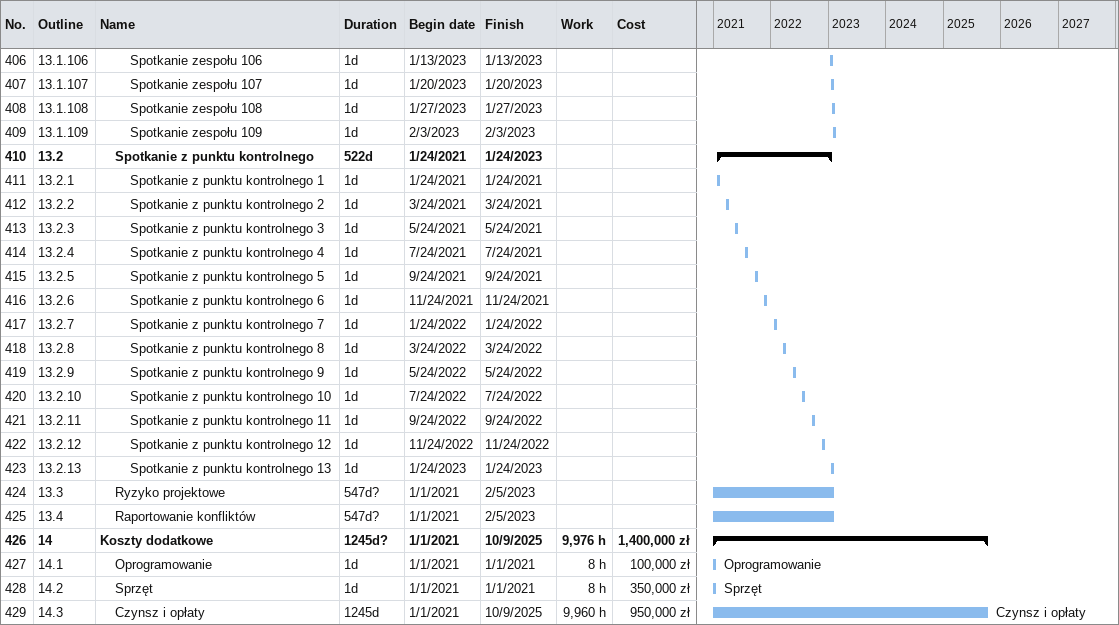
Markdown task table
| ID | WBS | Task | Duration | Start | Finish | Resources | Work (h) | Cost (zł) |
|---|---|---|---|---|---|---|---|---|
| 406 | 13.1.106 | Spotkanie zespołu 106 | 1d | 2023-01-13 | 2023-01-13 |  |  |  |
| 407 | 13.1.107 | Spotkanie zespołu 107 | 1d | 2023-01-20 | 2023-01-20 |  |  |  |
| 408 | 13.1.108 | Spotkanie zespołu 108 | 1d | 2023-01-27 | 2023-01-27 |  |  |  |
| 409 | 13.1.109 | Spotkanie zespołu 109 | 1d | 2023-02-03 | 2023-02-03 |  |  |  |
| 410 | 13.2 | **Spotkanie z punktu kontrolnego** | 522d | 2021-01-24 | 2023-01-24 |  |  |  |
| 411 | 13.2.1 | Spotkanie z punktu kontrolnego 1 | 1d | 2021-01-24 | 2021-01-24 |  |  |  |
| 412 | 13.2.2 | Spotkanie z punktu kontrolnego 2 | 1d | 2021-03-24 | 2021-03-24 |  |  |  |
| 413 | 13.2.3 | Spotkanie z punktu kontrolnego 3 | 1d | 2021-05-24 | 2021-05-24 |  |  |  |
| 414 | 13.2.4 | Spotkanie z punktu kontrolnego 4 | 1d | 2021-07-24 | 2021-07-24 |  |  |  |
| 415 | 13.2.5 | Spotkanie z punktu kontrolnego 5 | 1d | 2021-09-24 | 2021-09-24 |  |  |  |
| 416 | 13.2.6 | Spotkanie z punktu kontrolnego 6 | 1d | 2021-11-24 | 2021-11-24 |  |  |  |
| 417 | 13.2.7 | Spotkanie z punktu kontrolnego 7 | 1d | 2022-01-24 | 2022-01-24 |  |  |  |
| 418 | 13.2.8 | Spotkanie z punktu kontrolnego 8 | 1d | 2022-03-24 | 2022-03-24 |  |  |  |
| 419 | 13.2.9 | Spotkanie z punktu kontrolnego 9 | 1d | 2022-05-24 | 2022-05-24 |  |  |  |
| 420 | 13.2.10 | Spotkanie z punktu kontrolnego 10 | 1d | 2022-07-24 | 2022-07-24 |  |  |  |
| 421 | 13.2.11 | Spotkanie z punktu kontrolnego 11 | 1d | 2022-09-24 | 2022-09-24 |  |  |  |
| 422 | 13.2.12 | Spotkanie z punktu kontrolnego 12 | 1d | 2022-11-24 | 2022-11-24 |  |  |  |
| 423 | 13.2.13 | Spotkanie z punktu kontrolnego 13 | 1d | 2023-01-24 | 2023-01-24 |  |  |  |
| 424 | 13.3 | Ryzyko projektowe | 547d? | 2021-01-01 | 2023-02-05 |  |  |  |
| 425 | 13.4 | Raportowanie konfliktów | 547d? | 2021-01-01 | 2023-02-05 |  |  |  |
| 426 | 14 | **Koszty dodatkowe** | 1245d? | 2021-01-01 | 2025-10-09 |  | 9976 | 1400000 |
| 427 | 14.1 | Oprogramowanie | 1d | 2021-01-01 | 2021-01-01 | Oprogramowanie | 8 | 100000 |
| 428 | 14.2 | Sprzęt | 1d | 2021-01-01 | 2021-01-01 | Sprzęt | 8 | 350000 |
| 429 | 14.3 | Czynsz i opłaty | 1245d | 2021-01-01 | 2025-10-09 | Czynsz i opłaty | 9960 | 950000 |
